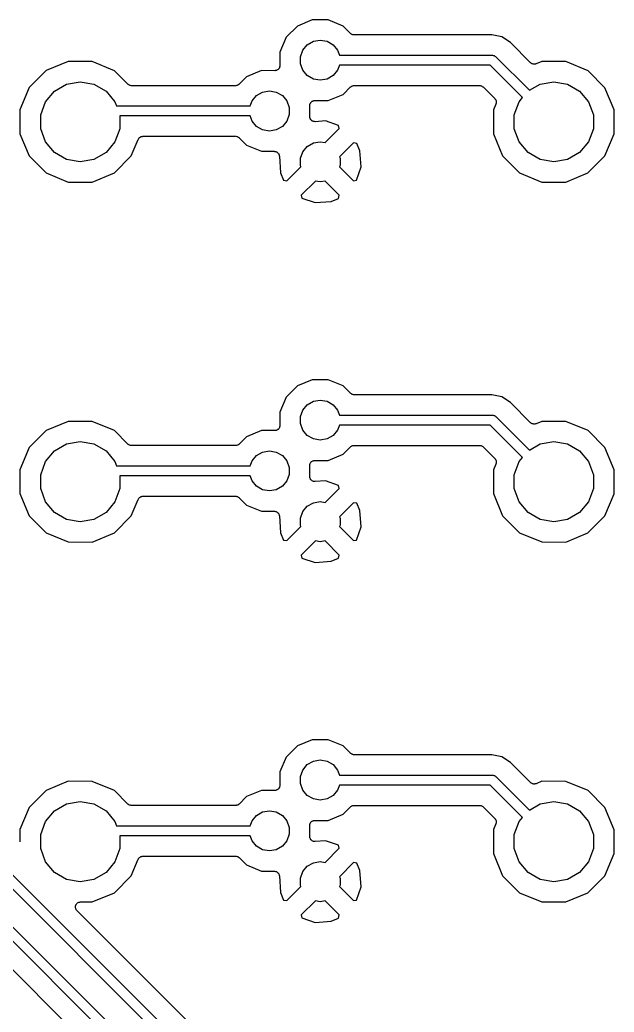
# Model space of a CAD drawing. Extents: x 150.6 to 199.4, y -149.4 to -50.6.
# Drawn here: x 163.49 to 178.35, y -125.26 to -100.45 of the extents above; entities that cross this region are included whole.
import ezdxf

# ---------------------------------------------------------------- set-up
doc = ezdxf.new("R2010")
doc.units = 0
doc.header["$MEASUREMENT"] = 0
doc.layers.add('BLACK', color=7, linetype='CONTINUOUS')

msp = doc.modelspace()

# ---------------------------------------------------------------- linework, layer by layer
at = {"layer": 'Black'}
for p, q in [((170.8, -100.451), (170.43, -100.605)), ((171.201, -100.452), (170.8, -100.451)), ((171.572, -100.606), (171.201, -100.452)), ((170.43, -100.605), (170.146, -100.888)), ((171.756, -100.79), (171.572, -100.606)), ((170.146, -100.888), (169.992, -101.259)), ((170.677, -101.075), (170.828, -100.988)), ((170.828, -100.988), (171, -100.958)), ((171, -100.958), (171.172, -100.988)), ((171.172, -100.988), (171.323, -101.075)), ((171.76, -100.793), (171.756, -100.79)), ((171.764, -100.797), (171.76, -100.793)), ((171.778, -100.806), (171.764, -100.797)), ((171.792, -100.815), (171.778, -100.806)), ((171.797, -100.817), (171.792, -100.815)), ((171.802, -100.819), (171.797, -100.817)), ((171.818, -100.822), (171.802, -100.819)), ((171.834, -100.827), (171.818, -100.822)), ((171.84, -100.826), (171.834, -100.827)), ((171.846, -100.827), (171.84, -100.826)), ((175.287, -100.827), (171.846, -100.827)), ((175.541, -100.877), (175.287, -100.827)), ((175.756, -101.021), (175.541, -100.877)), ((170.505, -101.373), (170.565, -101.209)), ((170.565, -101.209), (170.677, -101.075)), ((171.323, -101.075), (171.435, -101.209)), ((171.435, -101.209), (171.481, -101.335)), ((176.259, -101.524), (175.756, -101.021)), ((169.992, -101.259), (169.992, -101.595)), ((170.505, -101.547), (170.505, -101.373)), ((171.481, -101.335), (175.3, -101.335)), ((175.3, -101.335), (175.305, -101.336)), ((175.305, -101.336), (175.311, -101.335)), ((175.311, -101.335), (175.327, -101.34)), ((175.327, -101.34), (175.343, -101.343)), ((175.343, -101.343), (175.348, -101.345)), ((175.348, -101.345), (175.353, -101.347)), ((175.353, -101.347), (175.366, -101.356)), ((175.366, -101.356), (175.38, -101.364)), ((175.38, -101.364), (175.384, -101.368)), ((175.384, -101.368), (175.388, -101.372)), ((175.388, -101.372), (176.229, -102.212)), ((164.147, -101.721), (163.723, -102.145)), ((164.701, -101.492), (164.147, -101.721)), ((165.301, -101.493), (164.701, -101.492)), ((165.855, -101.723), (165.301, -101.493)), ((166.191, -102.06), (165.855, -101.723)), ((169.53, -101.721), (169.16, -101.875)), ((169.864, -101.722), (169.53, -101.721)), ((169.875, -101.72), (169.864, -101.722)), ((169.886, -101.72), (169.875, -101.72)), ((169.897, -101.716), (169.886, -101.72)), ((169.908, -101.714), (169.897, -101.716)), ((169.917, -101.709), (169.908, -101.714)), ((169.928, -101.705), (169.917, -101.709)), ((169.936, -101.698), (169.928, -101.705)), ((169.946, -101.692), (169.936, -101.698)), ((169.953, -101.684), (169.946, -101.692)), ((169.962, -101.676), (169.953, -101.684)), ((169.967, -101.667), (169.962, -101.676)), ((169.974, -101.658), (169.967, -101.667)), ((169.978, -101.648), (169.974, -101.658)), ((169.984, -101.638), (169.978, -101.648)), ((169.986, -101.627), (169.984, -101.638)), ((169.99, -101.617), (169.986, -101.627)), ((169.992, -101.595), (169.99, -101.606)), ((169.99, -101.606), (169.99, -101.617)), ((170.565, -101.711), (170.505, -101.547)), ((170.677, -101.845), (170.565, -101.711)), ((171.435, -101.711), (171.323, -101.845)), ((171.481, -101.585), (171.435, -101.711)), ((175.248, -101.585), (171.481, -101.585)), ((176.058, -102.395), (175.248, -101.585)), ((176.266, -101.529), (176.259, -101.524)), ((176.272, -101.535), (176.266, -101.529)), ((176.284, -101.541), (176.272, -101.535)), ((176.295, -101.549), (176.284, -101.541)), ((176.303, -101.552), (176.295, -101.549)), ((176.311, -101.555), (176.303, -101.552)), ((176.325, -101.557), (176.311, -101.555)), ((176.338, -101.561), (176.325, -101.557)), ((176.346, -101.56), (176.338, -101.561)), ((176.355, -101.561), (176.346, -101.56)), ((176.368, -101.558), (176.355, -101.561)), ((176.382, -101.557), (176.368, -101.558)), ((176.39, -101.553), (176.382, -101.557)), ((176.398, -101.552), (176.39, -101.553)), ((176.541, -101.492), (176.398, -101.552)), ((177.141, -101.493), (176.541, -101.492)), ((177.695, -101.723), (177.141, -101.493)), ((178.119, -102.147), (177.695, -101.723)), ((169.16, -101.875), (168.974, -102.06)), ((170.828, -101.932), (170.677, -101.845)), ((171, -101.962), (170.828, -101.932)), ((171.172, -101.932), (171, -101.962)), ((171.323, -101.845), (171.172, -101.932)), ((163.723, -102.145), (163.493, -102.699)), ((164.355, -102.231), (164.657, -102.057)), ((164.657, -102.057), (165, -101.997)), ((165, -101.997), (165.343, -102.057)), ((165.343, -102.057), (165.645, -102.231)), ((166.196, -102.063), (166.191, -102.06)), ((166.2, -102.067), (166.196, -102.063)), ((166.214, -102.076), (166.2, -102.067)), ((166.228, -102.085), (166.214, -102.076)), ((166.233, -102.087), (166.228, -102.085)), ((166.238, -102.089), (166.233, -102.087)), ((166.254, -102.092), (166.238, -102.089)), ((166.27, -102.097), (166.254, -102.092)), ((166.276, -102.096), (166.27, -102.097)), ((166.281, -102.097), (166.276, -102.096)), ((168.884, -102.097), (166.281, -102.097)), ((168.89, -102.096), (168.884, -102.097)), ((168.895, -102.097), (168.89, -102.096)), ((168.911, -102.092), (168.895, -102.097)), ((168.928, -102.089), (168.911, -102.092)), ((168.932, -102.087), (168.928, -102.089)), ((168.938, -102.085), (168.932, -102.087)), ((168.951, -102.076), (168.938, -102.085)), ((168.966, -102.067), (168.951, -102.076)), ((168.969, -102.063), (168.966, -102.067)), ((168.974, -102.06), (168.969, -102.063)), ((169.558, -102.258), (169.73, -102.228)), ((169.73, -102.228), (169.902, -102.258)), ((171.57, -102.315), (171.756, -102.13)), ((171.756, -102.13), (171.761, -102.127)), ((171.761, -102.127), (171.764, -102.123)), ((171.764, -102.123), (171.779, -102.114)), ((171.779, -102.114), (171.792, -102.105)), ((171.792, -102.105), (171.798, -102.103)), ((171.798, -102.103), (171.802, -102.101)), ((171.802, -102.101), (171.819, -102.098)), ((171.819, -102.098), (171.835, -102.093)), ((171.835, -102.093), (171.84, -102.094)), ((171.84, -102.094), (171.846, -102.093)), ((171.846, -102.093), (174.985, -102.093)), ((174.985, -102.093), (174.991, -102.094)), ((174.991, -102.094), (174.996, -102.093)), ((174.996, -102.093), (175.012, -102.098)), ((175.012, -102.098), (175.029, -102.101)), ((175.029, -102.101), (175.033, -102.103)), ((175.033, -102.103), (175.039, -102.105)), ((175.039, -102.105), (175.052, -102.114)), ((175.052, -102.114), (175.067, -102.123)), ((175.067, -102.123), (175.07, -102.127)), ((175.07, -102.127), (175.075, -102.13)), ((175.075, -102.13), (175.364, -102.419)), ((176.229, -102.212), (176.497, -102.057)), ((176.497, -102.057), (176.84, -101.997)), ((176.84, -101.997), (177.183, -102.057)), ((177.183, -102.057), (177.485, -102.231)), ((178.348, -102.701), (178.119, -102.147)), ((164.131, -102.498), (164.355, -102.231)), ((165.645, -102.231), (165.869, -102.498)), ((169.295, -102.479), (169.407, -102.345)), ((169.407, -102.345), (169.558, -102.258)), ((169.902, -102.258), (170.053, -102.345)), ((170.053, -102.345), (170.165, -102.479)), ((170.813, -102.481), (170.822, -102.476)), ((170.822, -102.476), (170.833, -102.474)), ((170.833, -102.474), (170.844, -102.47)), ((170.844, -102.47), (170.855, -102.47)), ((170.855, -102.47), (170.866, -102.468)), ((170.866, -102.468), (171.2, -102.469)), ((171.2, -102.469), (171.57, -102.315)), ((175.364, -102.419), (175.369, -102.426)), ((175.369, -102.426), (175.375, -102.432)), ((175.375, -102.432), (175.381, -102.444)), ((175.381, -102.444), (175.389, -102.455)), ((175.389, -102.455), (175.391, -102.463)), ((175.391, -102.463), (175.395, -102.471)), ((175.395, -102.471), (175.397, -102.485)), ((175.971, -102.498), (176.058, -102.395)), ((177.485, -102.231), (177.709, -102.498)), ((163.493, -102.699), (163.492, -103.299)), ((164.012, -102.826), (164.131, -102.498)), ((165.869, -102.498), (165.908, -102.605)), ((165.908, -102.605), (169.249, -102.605)), ((169.249, -102.605), (169.295, -102.479)), ((170.165, -102.479), (170.225, -102.643)), ((170.225, -102.643), (170.225, -102.817)), ((170.738, -102.595), (170.74, -102.584)), ((170.738, -102.871), (170.738, -102.595)), ((170.74, -102.573), (170.744, -102.563)), ((170.74, -102.584), (170.74, -102.573)), ((170.744, -102.563), (170.746, -102.552)), ((170.746, -102.552), (170.752, -102.542)), ((170.752, -102.542), (170.756, -102.532)), ((170.756, -102.532), (170.763, -102.523)), ((170.763, -102.523), (170.768, -102.514)), ((170.768, -102.514), (170.777, -102.506)), ((170.777, -102.506), (170.784, -102.498)), ((170.784, -102.498), (170.794, -102.492)), ((170.794, -102.492), (170.802, -102.485)), ((170.802, -102.485), (170.813, -102.481)), ((175.333, -102.699), (175.332, -103.299)), ((175.391, -102.558), (175.333, -102.699)), ((175.393, -102.549), (175.391, -102.558)), ((175.397, -102.542), (175.393, -102.549)), ((175.397, -102.485), (175.401, -102.498)), ((175.398, -102.528), (175.397, -102.542)), ((175.401, -102.515), (175.398, -102.528)), ((175.401, -102.498), (175.4, -102.506)), ((175.4, -102.506), (175.401, -102.515)), ((175.852, -102.826), (175.971, -102.498)), ((177.709, -102.498), (177.828, -102.826)), ((178.347, -103.301), (178.348, -102.701)), ((164.012, -103.174), (164.012, -102.826)), ((169.249, -102.855), (165.988, -102.855)), ((165.988, -102.855), (165.988, -103.174)), ((169.295, -102.981), (169.249, -102.855)), ((170.225, -102.817), (170.165, -102.981)), ((170.741, -102.887), (170.738, -102.871)), ((170.742, -102.902), (170.741, -102.887)), ((170.745, -102.908), (170.742, -102.902)), ((170.746, -102.915), (170.745, -102.908)), ((170.754, -102.928), (170.746, -102.915)), ((170.76, -102.942), (170.754, -102.928)), ((170.765, -102.947), (170.76, -102.942)), ((170.768, -102.953), (170.765, -102.947)), ((170.78, -102.963), (170.768, -102.953)), ((170.791, -102.974), (170.78, -102.963)), ((170.797, -102.977), (170.791, -102.974)), ((175.852, -103.174), (175.852, -102.826)), ((177.828, -102.826), (177.828, -103.174)), ((164.131, -103.502), (164.012, -103.174)), ((165.988, -103.174), (165.869, -103.502)), ((169.407, -103.115), (169.295, -102.981)), ((169.558, -103.202), (169.407, -103.115)), ((169.73, -103.232), (169.558, -103.202)), ((169.902, -103.202), (169.73, -103.232)), ((170.053, -103.115), (169.902, -103.202)), ((170.165, -102.981), (170.053, -103.115)), ((170.802, -102.981), (170.797, -102.977)), ((170.816, -102.987), (170.802, -102.981)), ((170.83, -102.993), (170.816, -102.987)), ((170.837, -102.994), (170.83, -102.993)), ((170.843, -102.996), (170.837, -102.994)), ((170.859, -102.996), (170.843, -102.996)), ((170.874, -102.998), (170.859, -102.996)), ((171.129, -102.98), (170.874, -102.998)), ((171.122, -103.519), (171.474, -103.166)), ((171.461, -103.091), (171.129, -102.98)), ((171.474, -103.166), (171.461, -103.091)), ((175.971, -103.502), (175.852, -103.174)), ((177.828, -103.174), (177.709, -103.502)), ((163.492, -103.299), (163.721, -103.853)), ((166.277, -103.855), (166.449, -103.441)), ((166.449, -103.441), (166.454, -103.434)), ((166.454, -103.434), (166.456, -103.426)), ((166.456, -103.426), (166.465, -103.416)), ((166.465, -103.416), (166.473, -103.404)), ((166.473, -103.404), (166.479, -103.399)), ((166.479, -103.399), (166.485, -103.393)), ((166.485, -103.393), (166.497, -103.386)), ((166.497, -103.386), (166.508, -103.377)), ((166.508, -103.377), (166.516, -103.375)), ((166.516, -103.375), (166.523, -103.371)), ((166.523, -103.371), (166.537, -103.368)), ((166.537, -103.368), (166.55, -103.364)), ((166.55, -103.364), (166.558, -103.364)), ((166.558, -103.364), (166.566, -103.363)), ((166.566, -103.363), (168.884, -103.363)), ((168.884, -103.363), (168.89, -103.364)), ((168.89, -103.364), (168.896, -103.363)), ((168.896, -103.363), (168.912, -103.368)), ((168.912, -103.368), (168.928, -103.371)), ((168.928, -103.371), (168.933, -103.373)), ((168.933, -103.373), (168.938, -103.375)), ((168.938, -103.375), (168.952, -103.384)), ((168.952, -103.384), (168.966, -103.393)), ((168.966, -103.393), (168.97, -103.397)), ((168.97, -103.397), (168.974, -103.4)), ((168.974, -103.4), (169.158, -103.584)), ((175.332, -103.299), (175.561, -103.853)), ((178.117, -103.855), (178.347, -103.301)), ((164.355, -103.769), (164.131, -103.502)), ((165.869, -103.502), (165.645, -103.769)), ((169.158, -103.584), (169.529, -103.738)), ((170.565, -103.749), (170.677, -103.615)), ((170.677, -103.615), (170.828, -103.528)), ((170.828, -103.528), (171, -103.498)), ((171, -103.498), (171.122, -103.519)), ((171.834, -103.526), (171.482, -103.877)), ((171.915, -103.54), (171.834, -103.526)), ((171.991, -103.724), (171.915, -103.54)), ((176.195, -103.769), (175.971, -103.502)), ((177.709, -103.502), (177.485, -103.769)), ((163.721, -103.853), (164.145, -104.277)), ((164.657, -103.943), (164.355, -103.769)), ((165, -104.003), (164.657, -103.943)), ((165.343, -103.943), (165, -104.003)), ((165.645, -103.769), (165.343, -103.943)), ((165.853, -104.279), (166.277, -103.855)), ((169.529, -103.738), (169.852, -103.738)), ((169.852, -103.738), (169.859, -103.74)), ((169.859, -103.74), (169.865, -103.739)), ((169.865, -103.739), (169.88, -103.743)), ((169.88, -103.743), (169.896, -103.746)), ((169.896, -103.746), (169.902, -103.749)), ((169.902, -103.749), (169.908, -103.751)), ((169.908, -103.751), (169.92, -103.76)), ((169.92, -103.76), (169.934, -103.768)), ((169.934, -103.768), (169.938, -103.773)), ((169.938, -103.773), (169.944, -103.777)), ((169.944, -103.777), (169.952, -103.79)), ((169.952, -103.79), (169.962, -103.802)), ((169.962, -103.802), (169.965, -103.808)), ((169.965, -103.808), (169.968, -103.814)), ((169.968, -103.814), (169.972, -103.829)), ((169.972, -103.829), (169.977, -103.844)), ((169.977, -103.844), (169.977, -103.85)), ((169.977, -103.85), (169.979, -103.857)), ((169.979, -103.857), (170.009, -104.276)), ((170.505, -103.913), (170.565, -103.749)), ((170.505, -104.087), (170.505, -103.913)), ((171.482, -103.877), (171.495, -103.913)), ((171.495, -103.913), (171.495, -104.087)), ((172.02, -104.129), (171.991, -103.724)), ((175.561, -103.853), (175.985, -104.277)), ((176.497, -103.943), (176.195, -103.769)), ((176.84, -104.003), (176.497, -103.943)), ((177.183, -103.943), (176.84, -104.003)), ((177.485, -103.769), (177.183, -103.943)), ((177.693, -104.279), (178.117, -103.855)), ((170.166, -104.474), (170.518, -104.123)), ((170.518, -104.123), (170.505, -104.087)), ((171.495, -104.087), (171.482, -104.123)), ((171.482, -104.123), (171.834, -104.474)), ((171.909, -104.461), (172.02, -104.129)), ((164.145, -104.277), (164.699, -104.507)), ((165.299, -104.508), (165.853, -104.279)), ((170.009, -104.276), (170.085, -104.46)), ((170.085, -104.46), (170.166, -104.474)), ((171.834, -104.474), (171.909, -104.461)), ((175.985, -104.277), (176.539, -104.507)), ((177.139, -104.508), (177.693, -104.279)), ((164.699, -104.507), (165.299, -104.508)), ((170.878, -104.481), (170.526, -104.834)), ((171, -104.502), (170.878, -104.481)), ((171.122, -104.481), (171, -104.502)), ((171.474, -104.834), (171.122, -104.481)), ((176.539, -104.507), (177.139, -104.508)), ((170.526, -104.834), (170.539, -104.909)), ((170.539, -104.909), (170.871, -105.02)), ((171.276, -104.991), (171.46, -104.915)), ((171.46, -104.915), (171.474, -104.834)), ((170.871, -105.02), (171.276, -104.991)), ((170.43, -109.605), (170.146, -109.888)), ((170.8, -109.451), (170.43, -109.605)), ((171.201, -109.452), (170.8, -109.451)), ((171.572, -109.606), (171.201, -109.452)), ((171.756, -109.79), (171.572, -109.606)), ((170.146, -109.888), (169.992, -110.259)), ((171.76, -109.793), (171.756, -109.79)), ((171.764, -109.797), (171.76, -109.793)), ((171.778, -109.806), (171.764, -109.797)), ((171.792, -109.815), (171.778, -109.806)), ((171.797, -109.817), (171.792, -109.815)), ((171.802, -109.819), (171.797, -109.817)), ((171.818, -109.822), (171.802, -109.819)), ((171.834, -109.827), (171.818, -109.822)), ((171.84, -109.826), (171.834, -109.827)), ((171.846, -109.827), (171.84, -109.826)), ((175.287, -109.827), (171.846, -109.827)), ((175.541, -109.877), (175.287, -109.827)), ((175.756, -110.021), (175.541, -109.877)), ((170.565, -110.209), (170.677, -110.075)), ((170.677, -110.075), (170.828, -109.988)), ((170.828, -109.988), (171, -109.958)), ((171, -109.958), (171.172, -109.988)), ((171.172, -109.988), (171.323, -110.075)), ((171.323, -110.075), (171.435, -110.209)), ((176.259, -110.524), (175.756, -110.021)), ((169.992, -110.259), (169.992, -110.595)), ((170.505, -110.373), (170.565, -110.209)), ((170.505, -110.547), (170.505, -110.373)), ((171.435, -110.209), (171.481, -110.335)), ((171.481, -110.335), (175.3, -110.335)), ((175.3, -110.335), (175.305, -110.336)), ((175.305, -110.336), (175.311, -110.335)), ((175.311, -110.335), (175.327, -110.34)), ((175.327, -110.34), (175.343, -110.343)), ((175.343, -110.343), (175.348, -110.345)), ((175.348, -110.345), (175.353, -110.347)), ((175.353, -110.347), (175.366, -110.356)), ((175.366, -110.356), (175.38, -110.364)), ((175.38, -110.364), (175.384, -110.368)), ((175.384, -110.368), (175.388, -110.372)), ((175.388, -110.372), (176.229, -111.212)), ((164.701, -110.492), (164.147, -110.721)), ((165.301, -110.493), (164.701, -110.492)), ((165.855, -110.723), (165.301, -110.493)), ((169.974, -110.658), (169.967, -110.667)), ((169.978, -110.648), (169.974, -110.658)), ((169.984, -110.638), (169.978, -110.648)), ((169.986, -110.627), (169.984, -110.638)), ((169.99, -110.617), (169.986, -110.627)), ((169.992, -110.595), (169.99, -110.606)), ((169.99, -110.606), (169.99, -110.617)), ((170.565, -110.711), (170.505, -110.547)), ((171.481, -110.585), (171.435, -110.711)), ((175.248, -110.585), (171.481, -110.585)), ((176.058, -111.395), (175.248, -110.585)), ((176.266, -110.529), (176.259, -110.524)), ((176.272, -110.535), (176.266, -110.529)), ((176.284, -110.541), (176.272, -110.535)), ((176.295, -110.549), (176.284, -110.541)), ((176.303, -110.552), (176.295, -110.549)), ((176.311, -110.555), (176.303, -110.552)), ((176.325, -110.557), (176.311, -110.555)), ((176.338, -110.561), (176.325, -110.557)), ((176.346, -110.56), (176.338, -110.561)), ((176.355, -110.561), (176.346, -110.56)), ((176.368, -110.558), (176.355, -110.561)), ((176.382, -110.557), (176.368, -110.558)), ((176.39, -110.553), (176.382, -110.557)), ((176.398, -110.552), (176.39, -110.553)), ((176.541, -110.492), (176.398, -110.552)), ((177.141, -110.493), (176.541, -110.492)), ((177.695, -110.723), (177.141, -110.493)), ((164.147, -110.721), (163.723, -111.145)), ((166.191, -111.06), (165.855, -110.723)), ((169.16, -110.875), (168.974, -111.06)), ((169.53, -110.721), (169.16, -110.875)), ((169.864, -110.722), (169.53, -110.721)), ((169.875, -110.72), (169.864, -110.722)), ((169.886, -110.72), (169.875, -110.72)), ((169.897, -110.716), (169.886, -110.72)), ((169.908, -110.714), (169.897, -110.716)), ((169.917, -110.709), (169.908, -110.714)), ((169.928, -110.705), (169.917, -110.709)), ((169.936, -110.698), (169.928, -110.705)), ((169.946, -110.692), (169.936, -110.698)), ((169.953, -110.684), (169.946, -110.692)), ((169.962, -110.676), (169.953, -110.684)), ((169.967, -110.667), (169.962, -110.676)), ((170.677, -110.845), (170.565, -110.711)), ((170.828, -110.932), (170.677, -110.845)), ((171.323, -110.845), (171.172, -110.932)), ((171.435, -110.711), (171.323, -110.845)), ((178.119, -111.147), (177.695, -110.723)), ((163.723, -111.145), (163.493, -111.699)), ((164.355, -111.231), (164.657, -111.057)), ((164.657, -111.057), (165, -110.997)), ((165, -110.997), (165.343, -111.057)), ((165.343, -111.057), (165.645, -111.231)), ((166.196, -111.063), (166.191, -111.06)), ((166.2, -111.067), (166.196, -111.063)), ((166.214, -111.076), (166.2, -111.067)), ((166.228, -111.085), (166.214, -111.076)), ((166.233, -111.087), (166.228, -111.085)), ((166.238, -111.089), (166.233, -111.087)), ((166.254, -111.092), (166.238, -111.089)), ((166.27, -111.097), (166.254, -111.092)), ((166.276, -111.096), (166.27, -111.097)), ((166.281, -111.097), (166.276, -111.096)), ((168.884, -111.097), (166.281, -111.097)), ((168.89, -111.096), (168.884, -111.097)), ((168.895, -111.097), (168.89, -111.096)), ((168.911, -111.092), (168.895, -111.097)), ((168.928, -111.089), (168.911, -111.092)), ((168.932, -111.087), (168.928, -111.089)), ((168.938, -111.085), (168.932, -111.087)), ((168.951, -111.076), (168.938, -111.085)), ((168.966, -111.067), (168.951, -111.076)), ((168.969, -111.063), (168.966, -111.067)), ((168.974, -111.06), (168.969, -111.063)), ((171, -110.962), (170.828, -110.932)), ((171.172, -110.932), (171, -110.962)), ((171.57, -111.315), (171.756, -111.13)), ((171.756, -111.13), (171.761, -111.127)), ((171.761, -111.127), (171.764, -111.123)), ((171.764, -111.123), (171.779, -111.114)), ((171.779, -111.114), (171.792, -111.105)), ((171.792, -111.105), (171.798, -111.103)), ((171.798, -111.103), (171.802, -111.101)), ((171.802, -111.101), (171.819, -111.098)), ((171.819, -111.098), (171.835, -111.093)), ((171.835, -111.093), (171.84, -111.094)), ((171.84, -111.094), (171.846, -111.093)), ((171.846, -111.093), (174.985, -111.093)), ((174.985, -111.093), (174.991, -111.094)), ((174.991, -111.094), (174.996, -111.093)), ((174.996, -111.093), (175.012, -111.098)), ((175.012, -111.098), (175.029, -111.101)), ((175.029, -111.101), (175.033, -111.103)), ((175.033, -111.103), (175.039, -111.105)), ((175.039, -111.105), (175.052, -111.114)), ((175.052, -111.114), (175.067, -111.123)), ((175.067, -111.123), (175.07, -111.127)), ((175.07, -111.127), (175.075, -111.13)), ((175.075, -111.13), (175.364, -111.419)), ((176.229, -111.212), (176.497, -111.057)), ((176.497, -111.057), (176.84, -110.997)), ((176.84, -110.997), (177.183, -111.057)), ((177.183, -111.057), (177.485, -111.231)), ((178.348, -111.701), (178.119, -111.147)), ((164.131, -111.498), (164.355, -111.231)), ((165.645, -111.231), (165.869, -111.498)), ((169.295, -111.479), (169.407, -111.345)), ((169.407, -111.345), (169.558, -111.258)), ((169.558, -111.258), (169.73, -111.228)), ((169.73, -111.228), (169.902, -111.258)), ((169.902, -111.258), (170.053, -111.345)), ((170.053, -111.345), (170.165, -111.479)), ((171.2, -111.469), (171.57, -111.315)), ((175.971, -111.498), (176.058, -111.395)), ((177.485, -111.231), (177.709, -111.498)), ((164.012, -111.826), (164.131, -111.498)), ((165.869, -111.498), (165.908, -111.605)), ((165.908, -111.605), (169.249, -111.605)), ((169.249, -111.605), (169.295, -111.479)), ((170.165, -111.479), (170.225, -111.643)), ((170.225, -111.643), (170.225, -111.817)), ((170.738, -111.595), (170.74, -111.584)), ((170.738, -111.871), (170.738, -111.595)), ((170.74, -111.573), (170.744, -111.563)), ((170.74, -111.584), (170.74, -111.573)), ((170.744, -111.563), (170.746, -111.552)), ((170.746, -111.552), (170.752, -111.542)), ((170.752, -111.542), (170.756, -111.532)), ((170.756, -111.532), (170.763, -111.523)), ((170.763, -111.523), (170.768, -111.514)), ((170.768, -111.514), (170.777, -111.506)), ((170.777, -111.506), (170.784, -111.498)), ((170.784, -111.498), (170.794, -111.492)), ((170.794, -111.492), (170.802, -111.485)), ((170.802, -111.485), (170.813, -111.481)), ((170.813, -111.481), (170.822, -111.476)), ((170.822, -111.476), (170.833, -111.474)), ((170.833, -111.474), (170.844, -111.47)), ((170.844, -111.47), (170.855, -111.47)), ((170.855, -111.47), (170.866, -111.468)), ((170.866, -111.468), (171.2, -111.469)), ((175.391, -111.558), (175.333, -111.699)), ((175.364, -111.419), (175.369, -111.426)), ((175.369, -111.426), (175.375, -111.432)), ((175.375, -111.432), (175.381, -111.444)), ((175.381, -111.444), (175.389, -111.455)), ((175.389, -111.455), (175.391, -111.463)), ((175.391, -111.463), (175.395, -111.471)), ((175.393, -111.549), (175.391, -111.558)), ((175.397, -111.542), (175.393, -111.549)), ((175.395, -111.471), (175.397, -111.485)), ((175.397, -111.485), (175.401, -111.498)), ((175.398, -111.528), (175.397, -111.542)), ((175.401, -111.515), (175.398, -111.528)), ((175.401, -111.498), (175.4, -111.506)), ((175.4, -111.506), (175.401, -111.515)), ((175.852, -111.826), (175.971, -111.498)), ((177.709, -111.498), (177.828, -111.826)), ((163.493, -111.699), (163.492, -112.299)), ((164.012, -112.174), (164.012, -111.826)), ((169.249, -111.855), (165.988, -111.855)), ((165.988, -111.855), (165.988, -112.174)), ((169.295, -111.981), (169.249, -111.855)), ((170.225, -111.817), (170.165, -111.981)), ((170.741, -111.887), (170.738, -111.871)), ((170.742, -111.902), (170.741, -111.887)), ((170.745, -111.908), (170.742, -111.902)), ((175.333, -111.699), (175.332, -112.299)), ((175.852, -112.174), (175.852, -111.826)), ((177.828, -111.826), (177.828, -112.174)), ((178.347, -112.301), (178.348, -111.701)), ((169.407, -112.115), (169.295, -111.981)), ((169.558, -112.202), (169.407, -112.115)), ((170.053, -112.115), (169.902, -112.202)), ((170.165, -111.981), (170.053, -112.115)), ((170.746, -111.915), (170.745, -111.908)), ((170.754, -111.928), (170.746, -111.915)), ((170.76, -111.942), (170.754, -111.928)), ((170.765, -111.947), (170.76, -111.942)), ((170.768, -111.953), (170.765, -111.947)), ((170.78, -111.963), (170.768, -111.953)), ((170.791, -111.974), (170.78, -111.963)), ((170.797, -111.977), (170.791, -111.974)), ((170.802, -111.981), (170.797, -111.977)), ((170.816, -111.987), (170.802, -111.981)), ((170.83, -111.993), (170.816, -111.987)), ((170.837, -111.994), (170.83, -111.993)), ((170.843, -111.996), (170.837, -111.994)), ((170.859, -111.996), (170.843, -111.996)), ((170.874, -111.998), (170.859, -111.996)), ((171.129, -111.98), (170.874, -111.998)), ((171.461, -112.091), (171.129, -111.98)), ((171.474, -112.166), (171.461, -112.091)), ((163.492, -112.299), (163.721, -112.853)), ((164.131, -112.502), (164.012, -112.174)), ((165.988, -112.174), (165.869, -112.502)), ((166.473, -112.404), (166.479, -112.399)), ((166.479, -112.399), (166.485, -112.393)), ((166.485, -112.393), (166.497, -112.386)), ((166.497, -112.386), (166.508, -112.377)), ((166.508, -112.377), (166.516, -112.375)), ((166.516, -112.375), (166.523, -112.371)), ((166.523, -112.371), (166.537, -112.368)), ((166.537, -112.368), (166.55, -112.364)), ((166.55, -112.364), (166.558, -112.364)), ((166.558, -112.364), (166.566, -112.363)), ((166.566, -112.363), (168.884, -112.363)), ((168.884, -112.363), (168.89, -112.364)), ((168.89, -112.364), (168.896, -112.363)), ((168.896, -112.363), (168.912, -112.368)), ((168.912, -112.368), (168.928, -112.371)), ((168.928, -112.371), (168.933, -112.373)), ((168.933, -112.373), (168.938, -112.375)), ((168.938, -112.375), (168.952, -112.384)), ((168.952, -112.384), (168.966, -112.393)), ((168.966, -112.393), (168.97, -112.397)), ((168.97, -112.397), (168.974, -112.4)), ((168.974, -112.4), (169.158, -112.584)), ((169.73, -112.232), (169.558, -112.202)), ((169.902, -112.202), (169.73, -112.232)), ((171.122, -112.519), (171.474, -112.166)), ((175.332, -112.299), (175.561, -112.853)), ((175.971, -112.502), (175.852, -112.174)), ((177.828, -112.174), (177.709, -112.502)), ((178.117, -112.855), (178.347, -112.301)), ((164.355, -112.769), (164.131, -112.502)), ((165.869, -112.502), (165.645, -112.769)), ((166.277, -112.855), (166.449, -112.441)), ((166.449, -112.441), (166.454, -112.434)), ((166.454, -112.434), (166.456, -112.426)), ((166.456, -112.426), (166.465, -112.416)), ((166.465, -112.416), (166.473, -112.404)), ((169.158, -112.584), (169.529, -112.738)), ((170.565, -112.749), (170.677, -112.615)), ((170.677, -112.615), (170.828, -112.528)), ((170.828, -112.528), (171, -112.498)), ((171, -112.498), (171.122, -112.519)), ((171.834, -112.526), (171.482, -112.877)), ((171.915, -112.54), (171.834, -112.526)), ((171.991, -112.724), (171.915, -112.54)), ((176.195, -112.769), (175.971, -112.502)), ((177.709, -112.502), (177.485, -112.769)), ((163.721, -112.853), (164.145, -113.277)), ((164.657, -112.943), (164.355, -112.769)), ((165.645, -112.769), (165.343, -112.943)), ((165.853, -113.279), (166.277, -112.855)), ((169.529, -112.738), (169.852, -112.738)), ((169.852, -112.738), (169.859, -112.74)), ((169.859, -112.74), (169.865, -112.739)), ((169.865, -112.739), (169.88, -112.743)), ((169.88, -112.743), (169.896, -112.746)), ((169.896, -112.746), (169.902, -112.749)), ((169.902, -112.749), (169.908, -112.751)), ((169.908, -112.751), (169.92, -112.76)), ((169.92, -112.76), (169.934, -112.768)), ((169.934, -112.768), (169.938, -112.773)), ((169.938, -112.773), (169.944, -112.777)), ((169.944, -112.777), (169.952, -112.79)), ((169.952, -112.79), (169.962, -112.802)), ((169.962, -112.802), (169.965, -112.808)), ((169.965, -112.808), (169.968, -112.814)), ((169.968, -112.814), (169.972, -112.829)), ((169.972, -112.829), (169.977, -112.844)), ((169.977, -112.844), (169.977, -112.85)), ((169.977, -112.85), (169.979, -112.857)), ((169.979, -112.857), (170.009, -113.276)), ((170.505, -112.913), (170.565, -112.749)), ((171.482, -112.877), (171.495, -112.913)), ((172.02, -113.129), (171.991, -112.724)), ((175.561, -112.853), (175.985, -113.277)), ((176.497, -112.943), (176.195, -112.769)), ((177.485, -112.769), (177.183, -112.943)), ((177.693, -113.279), (178.117, -112.855)), ((165, -113.003), (164.657, -112.943)), ((165.343, -112.943), (165, -113.003)), ((170.166, -113.474), (170.518, -113.123)), ((170.505, -113.087), (170.505, -112.913)), ((170.518, -113.123), (170.505, -113.087)), ((171.495, -113.087), (171.482, -113.123)), ((171.482, -113.123), (171.834, -113.474)), ((171.495, -112.913), (171.495, -113.087)), ((171.909, -113.461), (172.02, -113.129)), ((176.84, -113.003), (176.497, -112.943)), ((177.183, -112.943), (176.84, -113.003)), ((164.145, -113.277), (164.699, -113.507)), ((165.299, -113.508), (165.853, -113.279)), ((170.009, -113.276), (170.085, -113.46)), ((175.985, -113.277), (176.539, -113.507)), ((177.139, -113.508), (177.693, -113.279)), ((164.699, -113.507), (165.299, -113.508)), ((170.085, -113.46), (170.166, -113.474)), ((170.878, -113.481), (170.526, -113.834)), ((171, -113.502), (170.878, -113.481)), ((171.122, -113.481), (171, -113.502)), ((171.474, -113.834), (171.122, -113.481)), ((171.834, -113.474), (171.909, -113.461)), ((176.539, -113.507), (177.139, -113.508)), ((170.526, -113.834), (170.539, -113.909)), ((171.46, -113.915), (171.474, -113.834)), ((170.539, -113.909), (170.871, -114.02)), ((170.871, -114.02), (171.276, -113.991)), ((171.276, -113.991), (171.46, -113.915)), ((154.965, -114.788), (168.088, -127.912)), ((167.875, -128.052), (154.752, -114.928)), ((156.825, -115.348), (170.088, -128.612)), ((169.912, -128.788), (156.612, -115.488)), ((170.43, -118.605), (170.146, -118.888)), ((170.8, -118.451), (170.43, -118.605)), ((171.201, -118.452), (170.8, -118.451)), ((171.572, -118.606), (171.201, -118.452)), ((171.756, -118.79), (171.572, -118.606)), ((171.76, -118.793), (171.756, -118.79)), ((171.764, -118.797), (171.76, -118.793)), ((171.778, -118.806), (171.764, -118.797)), ((171.792, -118.815), (171.778, -118.806)), ((171.797, -118.817), (171.792, -118.815)), ((171.802, -118.819), (171.797, -118.817)), ((171.818, -118.822), (171.802, -118.819)), ((171.834, -118.827), (171.818, -118.822)), ((171.84, -118.826), (171.834, -118.827)), ((171.846, -118.827), (171.84, -118.826)), ((175.287, -118.827), (171.846, -118.827)), ((175.541, -118.877), (175.287, -118.827)), ((158.078, -118.973), (167.33, -128.225)), ((170.146, -118.888), (169.992, -119.259)), ((170.565, -119.209), (170.677, -119.075)), ((170.677, -119.075), (170.828, -118.988)), ((170.828, -118.988), (171, -118.958)), ((171, -118.958), (171.172, -118.988)), ((171.172, -118.988), (171.323, -119.075)), ((171.323, -119.075), (171.435, -119.209)), ((175.756, -119.021), (175.541, -118.877)), ((176.259, -119.524), (175.756, -119.021)), ((169.992, -119.259), (169.992, -119.595)), ((170.505, -119.373), (170.565, -119.209)), ((171.435, -119.209), (171.481, -119.335)), ((171.481, -119.335), (175.3, -119.335)), ((175.3, -119.335), (175.305, -119.336)), ((175.305, -119.336), (175.311, -119.335)), ((175.311, -119.335), (175.327, -119.34)), ((175.327, -119.34), (175.343, -119.343)), ((175.343, -119.343), (175.348, -119.345)), ((175.348, -119.345), (175.353, -119.347)), ((175.353, -119.347), (175.366, -119.356)), ((164.701, -119.492), (164.147, -119.721)), ((165.301, -119.493), (164.701, -119.492)), ((165.855, -119.723), (165.301, -119.493)), ((169.992, -119.595), (169.99, -119.606)), ((170.505, -119.547), (170.505, -119.373)), ((170.565, -119.711), (170.505, -119.547)), ((171.481, -119.585), (171.435, -119.711)), ((175.248, -119.585), (171.481, -119.585)), ((176.058, -120.395), (175.248, -119.585)), ((175.366, -119.356), (175.38, -119.364)), ((175.38, -119.364), (175.384, -119.368)), ((175.384, -119.368), (175.388, -119.372)), ((175.388, -119.372), (176.229, -120.212)), ((176.266, -119.529), (176.259, -119.524)), ((176.272, -119.535), (176.266, -119.529)), ((176.284, -119.541), (176.272, -119.535)), ((176.295, -119.549), (176.284, -119.541)), ((176.303, -119.552), (176.295, -119.549)), ((176.311, -119.555), (176.303, -119.552)), ((176.325, -119.557), (176.311, -119.555)), ((176.338, -119.561), (176.325, -119.557)), ((176.346, -119.56), (176.338, -119.561)), ((176.355, -119.561), (176.346, -119.56)), ((176.368, -119.558), (176.355, -119.561)), ((176.382, -119.557), (176.368, -119.558)), ((176.39, -119.553), (176.382, -119.557)), ((176.398, -119.552), (176.39, -119.553)), ((176.541, -119.492), (176.398, -119.552)), ((177.141, -119.493), (176.541, -119.492)), ((177.695, -119.723), (177.141, -119.493)), ((164.147, -119.721), (163.723, -120.145)), ((166.191, -120.06), (165.855, -119.723)), ((169.53, -119.721), (169.16, -119.875)), ((169.864, -119.722), (169.53, -119.721)), ((169.875, -119.72), (169.864, -119.722)), ((169.886, -119.72), (169.875, -119.72)), ((169.897, -119.716), (169.886, -119.72)), ((169.908, -119.714), (169.897, -119.716)), ((169.917, -119.709), (169.908, -119.714)), ((169.928, -119.705), (169.917, -119.709)), ((169.936, -119.698), (169.928, -119.705)), ((169.946, -119.692), (169.936, -119.698)), ((169.953, -119.684), (169.946, -119.692)), ((169.962, -119.676), (169.953, -119.684)), ((169.967, -119.667), (169.962, -119.676)), ((169.974, -119.658), (169.967, -119.667)), ((169.978, -119.648), (169.974, -119.658)), ((169.984, -119.638), (169.978, -119.648)), ((169.986, -119.627), (169.984, -119.638)), ((169.99, -119.617), (169.986, -119.627)), ((169.99, -119.606), (169.99, -119.617)), ((170.677, -119.845), (170.565, -119.711)), ((170.828, -119.932), (170.677, -119.845)), ((171.323, -119.845), (171.172, -119.932)), ((171.435, -119.711), (171.323, -119.845)), ((178.119, -120.147), (177.695, -119.723)), ((164.355, -120.231), (164.657, -120.057)), ((164.657, -120.057), (165, -119.997)), ((165, -119.997), (165.343, -120.057)), ((165.343, -120.057), (165.645, -120.231)), ((166.196, -120.063), (166.191, -120.06)), ((166.2, -120.067), (166.196, -120.063)), ((166.214, -120.076), (166.2, -120.067)), ((166.228, -120.085), (166.214, -120.076)), ((166.233, -120.087), (166.228, -120.085)), ((166.238, -120.089), (166.233, -120.087)), ((166.254, -120.092), (166.238, -120.089)), ((166.27, -120.097), (166.254, -120.092)), ((168.911, -120.092), (168.895, -120.097)), ((168.928, -120.089), (168.911, -120.092)), ((168.932, -120.087), (168.928, -120.089)), ((168.938, -120.085), (168.932, -120.087)), ((168.951, -120.076), (168.938, -120.085)), ((168.966, -120.067), (168.951, -120.076)), ((168.969, -120.063), (168.966, -120.067)), ((168.974, -120.06), (168.969, -120.063)), ((169.16, -119.875), (168.974, -120.06)), ((171, -119.962), (170.828, -119.932)), ((171.172, -119.932), (171, -119.962)), ((171.819, -120.098), (171.835, -120.093)), ((171.835, -120.093), (171.84, -120.094)), ((171.84, -120.094), (171.846, -120.093)), ((171.846, -120.093), (174.985, -120.093)), ((174.985, -120.093), (174.991, -120.094)), ((174.991, -120.094), (174.996, -120.093)), ((174.996, -120.093), (175.012, -120.098)), ((176.229, -120.212), (176.497, -120.057)), ((176.497, -120.057), (176.84, -119.997)), ((176.84, -119.997), (177.183, -120.057)), ((177.183, -120.057), (177.485, -120.231)), ((163.723, -120.145), (163.493, -120.699)), ((164.131, -120.498), (164.355, -120.231)), ((165.645, -120.231), (165.869, -120.498)), ((166.276, -120.096), (166.27, -120.097)), ((166.281, -120.097), (166.276, -120.096)), ((168.884, -120.097), (166.281, -120.097)), ((168.89, -120.096), (168.884, -120.097)), ((168.895, -120.097), (168.89, -120.096)), ((169.407, -120.345), (169.558, -120.258)), ((169.558, -120.258), (169.73, -120.228)), ((169.73, -120.228), (169.902, -120.258)), ((169.902, -120.258), (170.053, -120.345)), ((171.2, -120.469), (171.57, -120.315)), ((171.57, -120.315), (171.756, -120.13)), ((171.756, -120.13), (171.761, -120.127)), ((171.761, -120.127), (171.764, -120.123)), ((171.764, -120.123), (171.779, -120.114)), ((171.779, -120.114), (171.792, -120.105)), ((171.792, -120.105), (171.798, -120.103)), ((171.798, -120.103), (171.802, -120.101)), ((171.802, -120.101), (171.819, -120.098)), ((175.012, -120.098), (175.029, -120.101)), ((175.029, -120.101), (175.033, -120.103)), ((175.033, -120.103), (175.039, -120.105)), ((175.039, -120.105), (175.052, -120.114)), ((175.052, -120.114), (175.067, -120.123)), ((175.067, -120.123), (175.07, -120.127)), ((175.07, -120.127), (175.075, -120.13)), ((175.075, -120.13), (175.364, -120.419)), ((177.485, -120.231), (177.709, -120.498)), ((178.348, -120.701), (178.119, -120.147)), ((164.012, -120.826), (164.131, -120.498)), ((165.869, -120.498), (165.908, -120.605)), ((169.249, -120.605), (169.295, -120.479)), ((169.295, -120.479), (169.407, -120.345)), ((170.053, -120.345), (170.165, -120.479)), ((170.165, -120.479), (170.225, -120.643)), ((170.738, -120.595), (170.74, -120.584)), ((170.74, -120.573), (170.744, -120.563)), ((170.74, -120.584), (170.74, -120.573)), ((170.744, -120.563), (170.746, -120.552)), ((170.746, -120.552), (170.752, -120.542)), ((170.752, -120.542), (170.756, -120.532)), ((170.756, -120.532), (170.763, -120.523)), ((170.763, -120.523), (170.768, -120.514)), ((170.768, -120.514), (170.777, -120.506)), ((170.777, -120.506), (170.784, -120.498)), ((170.784, -120.498), (170.794, -120.492)), ((170.794, -120.492), (170.802, -120.485)), ((170.802, -120.485), (170.813, -120.481)), ((170.813, -120.481), (170.822, -120.476)), ((170.822, -120.476), (170.833, -120.474)), ((170.833, -120.474), (170.844, -120.47)), ((170.844, -120.47), (170.855, -120.47)), ((170.855, -120.47), (170.866, -120.468)), ((170.866, -120.468), (171.2, -120.469)), ((175.391, -120.558), (175.333, -120.699)), ((175.364, -120.419), (175.369, -120.426)), ((175.369, -120.426), (175.375, -120.432)), ((175.375, -120.432), (175.381, -120.444)), ((175.381, -120.444), (175.389, -120.455)), ((175.389, -120.455), (175.391, -120.463)), ((175.391, -120.463), (175.395, -120.471)), ((175.393, -120.549), (175.391, -120.558)), ((175.397, -120.542), (175.393, -120.549)), ((175.395, -120.471), (175.397, -120.485)), ((175.397, -120.485), (175.401, -120.498)), ((175.398, -120.528), (175.397, -120.542)), ((175.401, -120.515), (175.398, -120.528)), ((175.401, -120.498), (175.4, -120.506)), ((175.4, -120.506), (175.401, -120.515)), ((175.852, -120.826), (175.971, -120.498)), ((175.971, -120.498), (176.058, -120.395)), ((177.709, -120.498), (177.828, -120.826)), ((163.493, -120.699), (163.493, -120.991)), ((164.012, -121.174), (164.012, -120.826)), ((165.908, -120.605), (169.249, -120.605)), ((170.225, -120.817), (170.165, -120.981)), ((170.225, -120.643), (170.225, -120.817)), ((170.738, -120.871), (170.738, -120.595)), ((175.333, -120.699), (175.332, -121.299)), ((175.852, -121.174), (175.852, -120.826)), ((177.828, -120.826), (177.828, -121.174)), ((178.347, -121.301), (178.348, -120.701)), ((163.493, -120.991), (163.49, -121.007)), ((169.249, -120.855), (165.988, -120.855)), ((165.988, -120.855), (165.988, -121.174)), ((169.295, -120.981), (169.249, -120.855)), ((169.407, -121.115), (169.295, -120.981)), ((170.165, -120.981), (170.053, -121.115)), ((170.741, -120.887), (170.738, -120.871)), ((170.742, -120.902), (170.741, -120.887)), ((170.745, -120.908), (170.742, -120.902)), ((170.746, -120.915), (170.745, -120.908)), ((170.754, -120.928), (170.746, -120.915)), ((170.76, -120.942), (170.754, -120.928)), ((170.765, -120.947), (170.76, -120.942)), ((170.768, -120.953), (170.765, -120.947)), ((170.78, -120.963), (170.768, -120.953)), ((170.791, -120.974), (170.78, -120.963)), ((170.797, -120.977), (170.791, -120.974)), ((170.802, -120.981), (170.797, -120.977)), ((170.816, -120.987), (170.802, -120.981)), ((170.83, -120.993), (170.816, -120.987)), ((170.837, -120.994), (170.83, -120.993)), ((170.843, -120.996), (170.837, -120.994)), ((170.859, -120.996), (170.843, -120.996)), ((170.874, -120.998), (170.859, -120.996)), ((171.129, -120.98), (170.874, -120.998)), ((171.461, -121.091), (171.129, -120.98)), ((164.131, -121.502), (164.012, -121.174)), ((165.988, -121.174), (165.869, -121.502)), ((169.558, -121.202), (169.407, -121.115)), ((169.73, -121.232), (169.558, -121.202)), ((169.902, -121.202), (169.73, -121.232)), ((170.053, -121.115), (169.902, -121.202)), ((171.122, -121.519), (171.474, -121.166)), ((171.474, -121.166), (171.461, -121.091)), ((175.332, -121.299), (175.561, -121.853)), ((175.971, -121.502), (175.852, -121.174)), ((177.828, -121.174), (177.709, -121.502)), ((178.117, -121.855), (178.347, -121.301)), ((164.355, -121.769), (164.131, -121.502)), ((165.869, -121.502), (165.645, -121.769)), ((166.277, -121.855), (166.449, -121.441)), ((166.449, -121.441), (166.454, -121.434)), ((166.454, -121.434), (166.456, -121.426)), ((166.456, -121.426), (166.465, -121.416)), ((166.465, -121.416), (166.473, -121.404)), ((166.473, -121.404), (166.479, -121.399)), ((166.479, -121.399), (166.485, -121.393)), ((166.485, -121.393), (166.497, -121.386)), ((166.497, -121.386), (166.508, -121.377)), ((166.508, -121.377), (166.516, -121.375)), ((166.516, -121.375), (166.523, -121.371)), ((166.523, -121.371), (166.537, -121.368)), ((166.537, -121.368), (166.55, -121.364)), ((166.55, -121.364), (166.558, -121.364)), ((166.558, -121.364), (166.566, -121.363)), ((166.566, -121.363), (168.884, -121.363)), ((168.884, -121.363), (168.89, -121.364)), ((168.89, -121.364), (168.896, -121.363)), ((168.896, -121.363), (168.912, -121.368)), ((168.912, -121.368), (168.928, -121.371)), ((168.928, -121.371), (168.933, -121.373)), ((168.933, -121.373), (168.938, -121.375)), ((168.938, -121.375), (168.952, -121.384)), ((168.952, -121.384), (168.966, -121.393)), ((168.966, -121.393), (168.97, -121.397)), ((168.97, -121.397), (168.974, -121.4)), ((168.974, -121.4), (169.158, -121.584)), ((169.158, -121.584), (169.529, -121.738)), ((170.677, -121.615), (170.828, -121.528)), ((170.828, -121.528), (171, -121.498)), ((171, -121.498), (171.122, -121.519)), ((171.834, -121.526), (171.482, -121.877)), ((171.915, -121.54), (171.834, -121.526)), ((171.991, -121.724), (171.915, -121.54)), ((176.195, -121.769), (175.971, -121.502)), ((177.709, -121.502), (177.485, -121.769)), ((164.657, -121.943), (164.355, -121.769)), ((165.645, -121.769), (165.343, -121.943)), ((169.529, -121.738), (169.852, -121.738)), ((169.852, -121.738), (169.859, -121.74)), ((169.859, -121.74), (169.865, -121.739)), ((169.865, -121.739), (169.88, -121.743)), ((169.88, -121.743), (169.896, -121.746)), ((169.896, -121.746), (169.902, -121.749)), ((169.902, -121.749), (169.908, -121.751)), ((169.908, -121.751), (169.92, -121.76)), ((169.92, -121.76), (169.934, -121.768)), ((169.934, -121.768), (169.938, -121.773)), ((169.938, -121.773), (169.944, -121.777)), ((169.944, -121.777), (169.952, -121.79)), ((169.952, -121.79), (169.962, -121.802)), ((169.962, -121.802), (169.965, -121.808)), ((169.965, -121.808), (169.968, -121.814)), ((169.968, -121.814), (169.972, -121.829)), ((169.972, -121.829), (169.977, -121.844)), ((170.505, -121.913), (170.565, -121.749)), ((170.565, -121.749), (170.677, -121.615)), ((172.02, -122.129), (171.991, -121.724)), ((176.497, -121.943), (176.195, -121.769)), ((177.485, -121.769), (177.183, -121.943)), ((165, -122.003), (164.657, -121.943)), ((165.343, -121.943), (165, -122.003)), ((165.853, -122.279), (166.277, -121.855)), ((169.977, -121.844), (169.977, -121.85)), ((169.977, -121.85), (169.979, -121.857)), ((169.979, -121.857), (170.009, -122.276)), ((170.505, -122.087), (170.505, -121.913)), ((171.482, -121.877), (171.495, -121.913)), ((171.495, -121.913), (171.495, -122.087)), ((175.561, -121.853), (175.985, -122.277)), ((176.84, -122.003), (176.497, -121.943)), ((177.183, -121.943), (176.84, -122.003)), ((177.693, -122.279), (178.117, -121.855)), ((165.299, -122.508), (165.853, -122.279)), ((170.009, -122.276), (170.085, -122.46)), ((170.166, -122.474), (170.518, -122.123)), ((170.518, -122.123), (170.505, -122.087)), ((171.495, -122.087), (171.482, -122.123)), ((171.482, -122.123), (171.834, -122.474)), ((171.909, -122.461), (172.02, -122.129)), ((175.985, -122.277), (176.539, -122.507)), ((177.139, -122.508), (177.693, -122.279)), ((164.894, -122.587), (164.899, -122.571)), ((164.899, -122.571), (164.903, -122.567)), ((164.903, -122.567), (164.905, -122.562)), ((164.905, -122.562), (164.917, -122.55)), ((164.917, -122.55), (164.928, -122.537)), ((164.928, -122.537), (164.933, -122.534)), ((164.933, -122.534), (164.936, -122.53)), ((164.936, -122.53), (164.952, -122.523)), ((164.952, -122.523), (164.966, -122.515)), ((164.966, -122.515), (164.971, -122.514)), ((164.971, -122.514), (164.976, -122.512)), ((164.976, -122.512), (164.993, -122.51)), ((164.993, -122.51), (165.009, -122.507)), ((165.009, -122.507), (165.299, -122.508)), ((170.085, -122.46), (170.166, -122.474)), ((170.878, -122.481), (170.526, -122.834)), ((171, -122.502), (170.878, -122.481)), ((171.122, -122.481), (171, -122.502)), ((171.474, -122.834), (171.122, -122.481)), ((171.834, -122.474), (171.909, -122.461)), ((176.539, -122.507), (177.139, -122.508)), ((164.883, -122.646), (164.884, -122.629)), ((164.884, -122.651), (164.883, -122.646)), ((164.884, -122.612), (164.886, -122.607)), ((164.884, -122.629), (164.884, -122.612)), ((164.884, -122.656), (164.884, -122.651)), ((164.89, -122.672), (164.884, -122.656)), ((164.886, -122.607), (164.887, -122.602)), ((164.887, -122.602), (164.894, -122.587)), ((164.894, -122.688), (164.89, -122.672)), ((164.897, -122.693), (164.894, -122.688)), ((164.899, -122.698), (164.897, -122.693)), ((164.91, -122.711), (164.899, -122.698)), ((164.919, -122.724), (164.91, -122.711)), ((165.075, -122.88), (164.919, -122.724)), ((170.892, -128.697), (165.075, -122.88)), ((165.075, -122.88), (165.075, -122.88)), ((170.526, -122.834), (170.539, -122.909)), ((170.539, -122.909), (170.871, -123.02)), ((170.871, -123.02), (171.276, -122.991)), ((171.276, -122.991), (171.46, -122.915)), ((171.46, -122.915), (171.474, -122.834))]:
    msp.add_line(p, q, dxfattribs=at)

doc.saveas('drawing.dxf')
